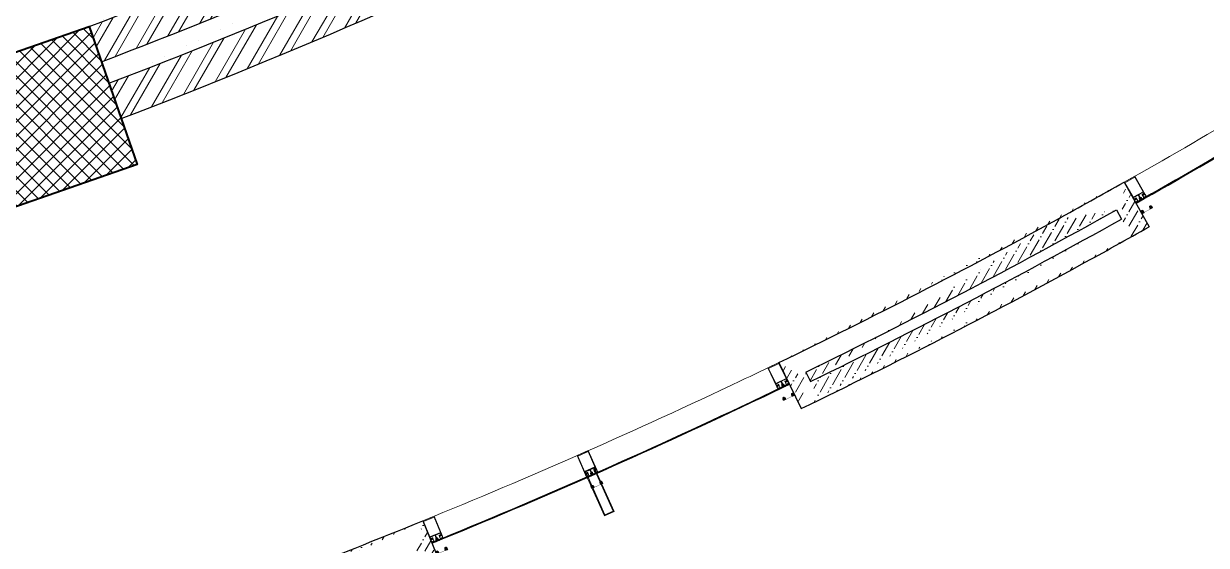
# Model space of a CAD drawing. Header units: millimetres. Extents: x 8275 to 147087, y -297470 to -191881.
# Drawn here: x 57137 to 64426, y -221556 to -218341 of the extents above; entities that cross this region are included whole.
import ezdxf

# ---------------------------------------------------------------- set-up
doc = ezdxf.new("R2010")
doc.units = ezdxf.units.MM
doc.header["$LTSCALE"] = 250
doc.header["$MEASUREMENT"] = 0
for name, color, linetype, lineweight in [('col', 6, 'Continuous', 40), ('hatch', 9, 'Continuous', 0), ('stairs', 2, 'Continuous', 5), ('text', 7, 'Continuous', 9), ('wall', 1, 'Continuous', 30), ('win', 4, 'Continuous', 20)]:
    doc.layers.add(name, color=color, linetype=linetype, lineweight=lineweight)
pattern_1 = [(60, (-2190690.936, -138326.664), (0.3926386, 88.18007), [109.375, -21.875, 0, -21.875])]

# ---------------------------------------------------------------- blocks, each defined once
blk = doc.blocks.new('A$C157F7572')
at = {"layer": 'hatch'}
h = blk.add_hatch(dxfattribs=at)
h.set_pattern_fill('ANSI37', color=256, scale=500)
h.paths.add_polyline_path([(-81006.3, 6781.5), (-82895.3, 6124.3), (-82599.5, 5274.3), (-80710.6, 5931.5)])
at = {"layer": 'col', "elevation": -4449.9}
blk.add_lwpolyline([(-82895.3, 6124.3), (-81006.3, 6781.5), (-80710.6, 5931.5), (-82599.5, 5274.3)], close=True, dxfattribs=at)

msp = doc.modelspace()

# ---------------------------------------------------------------- hatches: boundary and pattern name
at = {"layer": 'hatch'}
h = msp.add_hatch(dxfattribs=at)
h.set_pattern_fill('ANSI32', color=256, scale=350, angle=15, style=0)
h.set_pattern_definition([(60, (-2190690.94, -46921.14), (-113.665834, 65.625), []), (60, (-2190631.17, -46905.13), (-113.665834, 65.625), [])])
edge = h.paths.add_edge_path()
edge.add_line((55726.8, -219234.1), (55651.1, -219016.8))
edge.add_arc((45230.5, -186051.9), 34572.8, 278.49674, 287.54242, ccw=False)
edge.add_line((50338.7, -220245.2), (50366, -220473.5))
edge.add_arc((45236.9, -186075.5), 34778.3, 278.48095, 287.55504)
edge = h.paths.add_edge_path()
edge.add_line((55848.6, -219583.6), (55772.9, -219366.3))
edge.add_arc((45240.8, -186089.7), 34903.6, 278.47148, 287.56262, ccw=False)
edge.add_line((50382.7, -220612.4), (50410, -220840.8))
edge.add_arc((45247, -186112.5), 35109.9, 278.45613, 287.57494)
edge = h.paths.add_edge_path()
edge.add_arc((45240.8, -186089.7), 34903.6, 290.84616, 300.58468, ccw=False)
edge.add_line((57661.6, -218708.5), (57737.3, -218925.7))
edge.add_arc((45359, -186360), 34838.9, 290.8118, 302.69201)
edge.add_line((64176.3, -215679.9), (63125.6, -216319.2))
edge.add_line((63125.6, -216319.2), (63010.3, -216319.2))
edge.add_line((63010.3, -216319.2), (63000.1, -216137.4))
edge = h.paths.add_edge_path()
edge.add_line((62991.3, -215979.9), (62976.7, -215720.8))
edge.add_arc((45240.8, -186089.7), 34533.6, 290.86372, 300.90292, ccw=False)
edge.add_line((57539.8, -218358.9), (57615.5, -218576.2))
edge.add_arc((45240.8, -186089.7), 34763.6, 290.85276, 300.70419)
h.paths.add_polyline_path([(61900.4, -213176.9), (61791.7, -212974.3), (61791.6, -212974.3), (60714.2, -210965.2), (60511.5, -211073.9), (62973.6, -215664.8), (62960.1, -215424.9), (63070, -215358), (61900.3, -213177)])
h = msp.add_hatch(dxfattribs=at)
h.set_pattern_fill('ANSI36', color=256, scale=350, angle=15, style=0)
h.set_pattern_definition(pattern_1)
edge = h.paths.add_edge_path()
edge.add_line((63965.1, -219653.8), (63965.2, -219654))
edge.add_line((63871.9, -219488.2), (63903.8, -219544.9))
edge.add_line((63919.7, -219318.2), (64074.2, -219592.7))
edge.add_line((62040.6, -220658.7), (62040.7, -220658.9))
edge.add_line((61958, -220487.6), (61986.2, -220546.1))
edge.add_line((61791.2, -220429.5), (61928.1, -220713.2))
edge.add_arc((45195.8, -186051.6), 38298.9, 295.9552, 299.18577)
edge.add_arc((45195.6, -186051.3), 38174.3, 298.66339, 299.37275)
edge.add_arc((45195.8, -186051.6), 38173.9, 295.7682, 298.66341)
edge.add_arc((45195.8, -186051.6), 38363.9, 295.95489, 299.18609)
edge.add_arc((45195.8, -186051.6), 38488.9, 295.7682, 298.66341)
edge.add_arc((45195.6, -186051.3), 38489.3, 298.66339, 299.37275)
h = msp.add_hatch(dxfattribs=at)
h.set_pattern_fill('ANSI36', color=256, scale=350, angle=15, style=0)
h.set_pattern_definition(pattern_1)
edge = h.paths.add_edge_path()
edge.add_line((59599.8, -221743.4), (59599.9, -221743.6))
edge.add_line((59528.2, -221567.5), (59552.7, -221627.7))
edge.add_line((59596.9, -221404.8), (59715.7, -221696.5))
edge.add_line((58136.3, -222299.2), (58136.4, -222299.4))
edge.add_line((58073.1, -222120), (58094.7, -222181.3))
edge.add_line((57913.7, -222043.9), (58018.5, -222341))
edge.add_arc((45275.4, -186226), 37982.3, 289.43527, 292.15156)
edge.add_arc((45275.4, -186226), 38107.3, 289.62321, 291.96362)
edge.add_arc((45275.4, -186226.1), 38172.1, 289.62289, 291.96395)
edge.add_arc((45275.4, -186226.1), 38297.1, 289.43527, 292.15157)
at = {"layer": 'win', "extrusion": (0.001326, -0.002339, 0.999996)}
h = msp.add_hatch(dxfattribs=at)
h.set_pattern_fill('AR-HBONE', color=256, scale=0.411184, angle=209.54785, style=0)
h.set_pattern_definition([(254.5478511, (175283.4299, -95871.3815), (1.14707205, -2.023498029), [4.934210527, -1.64473684]), (344.5478511, (175282.9917, -95872.9668), (1.14707205, -2.023498029), [4.934210527, -1.64473684])])
h.paths.add_polyline_path([(64028.2, -219497.8), (64029.2, -219499.5), (64034, -219496.8), (64033, -219495.1)], flags=16)
h.paths.add_polyline_path([(64084.2, -219466), (64085.2, -219467.8), (64080.4, -219470.5), (64079.4, -219468.7)], flags=16)
edge = h.paths.add_edge_path()
edge.add_arc((64044.2, -219505.1), 0.685, -150.45215, 29.54785, ccw=False)
edge.add_arc((64043, -219505.8), 0.685, -150.45215, 29.54785, ccw=False)
edge.add_arc((64041.8, -219506.4), 0.685, -150.45215, 29.54785, ccw=False)
edge.add_arc((64040.6, -219507.1), 0.685, -150.45215, 29.54785, ccw=False)
edge.add_arc((64039.4, -219507.8), 0.685, -150.45215, 29.54785, ccw=False)
edge.add_arc((64038.2, -219508.5), 0.685, -150.45215, 29.54785, ccw=False)
edge.add_arc((64037.1, -219509.2), 0.685, -150.45215, 29.54785, ccw=False)
edge.add_arc((64035.9, -219509.8), 0.685, -150.45215, 29.54785, ccw=False)
edge.add_arc((64034.7, -219510.5), 0.685, -150.45215, 29.54785, ccw=False)
edge.add_arc((64033.5, -219511.2), 0.685, -150.45215, 29.54785, ccw=False)
edge.add_arc((64032.3, -219511.9), 0.685, -150.45215, 29.54785, ccw=False)
edge.add_arc((64031.1, -219512.5), 0.685, -150.45215, 29.54785, ccw=False)
edge.add_line((64030.5, -219512.9), (64024.5, -219502.2))
edge.add_line((64024.5, -219502.2), (64027.8, -219500.4))
edge.add_line((64027.8, -219500.4), (64026.8, -219498.6))
edge.add_line((64026.8, -219498.6), (64025.2, -219499.4))
edge.add_line((64025.2, -219499.4), (64025, -219495.7))
edge.add_line((64025, -219495.7), (64032.8, -219491.2))
edge.add_line((64032.8, -219491.2), (64036, -219493.4))
edge.add_line((64036, -219493.4), (64034.4, -219494.2))
edge.add_line((64034.4, -219494.2), (64035.4, -219496))
edge.add_line((64035.4, -219496), (64038.8, -219494.1))
edge.add_line((64038.8, -219494.1), (64044.8, -219504.8))
edge.add_arc((64082.2, -219483.4), 0.685, 209.54785, 389.54785)
edge.add_arc((64083.4, -219482.8), 0.685, 209.54785, 389.54785)
edge.add_arc((64084.6, -219482.1), 0.685, 209.54785, 389.54785)
edge.add_arc((64085.8, -219481.4), 0.685, 209.54785, 389.54785)
edge.add_arc((64087, -219480.7), 0.685, 209.54785, 389.54785)
edge.add_arc((64088.2, -219480.1), 0.685, 209.54785, 389.54785)
edge.add_arc((64089.4, -219479.4), 0.685, 209.54785, 389.54785)
edge.add_arc((64090.6, -219478.7), 0.685, 209.54785, 389.54785)
edge.add_arc((64091.8, -219478), 0.685, 209.54785, 389.54785)
edge.add_arc((64093, -219477.4), 0.685, 209.54785, 389.54785)
edge.add_arc((64094.1, -219476.7), 0.685, 209.54785, 389.54785)
edge.add_arc((64095.3, -219476), 0.685, 209.54785, 389.54785)
edge.add_line((64095.9, -219475.7), (64090, -219465.1))
edge.add_line((64090, -219465.1), (64086.6, -219467))
edge.add_line((64086.6, -219467), (64085.6, -219465.2))
edge.add_line((64085.6, -219465.2), (64087.2, -219464.4))
edge.add_line((64087.2, -219464.4), (64084, -219462.2))
edge.add_line((64084, -219462.2), (64076.3, -219466.6))
edge.add_line((64076.3, -219466.6), (64076.4, -219470.4))
edge.add_line((64076.4, -219470.4), (64078, -219469.6))
edge.add_line((64078, -219469.6), (64079, -219471.3))
edge.add_line((64079, -219471.3), (64075.7, -219473.2))
edge.add_line((64075.7, -219473.2), (64081.6, -219483.8))
at = {"layer": 'win', "extrusion": (0.001165, -0.002423, 0.999996)}
h = msp.add_hatch(dxfattribs=at)
h.set_pattern_fill('AR-HBONE', color=256, scale=0.411184, angle=205.6746, style=0)
h.set_pattern_definition([(250.6745963, (181171.2277, -104819.6696), (1.007765615, -2.096360424), [4.934210527, -1.64473684]), (340.6745962, (181170.6834, -104821.2217), (1.007765615, -2.096360424), [4.934210527, -1.64473684])])
h.paths.add_polyline_path([(61819.2, -220648.4), (61820.1, -220650.3), (61825.1, -220647.9), (61824.2, -220646.1)], flags=16)
h.paths.add_polyline_path([(61877.2, -220620.6), (61878.1, -220622.4), (61873.1, -220624.8), (61872.3, -220622.9)], flags=16)
edge = h.paths.add_edge_path()
edge.add_arc((61834.7, -220656.8), 0.685, -154.3254, 25.6746, ccw=False)
edge.add_arc((61833.4, -220657.4), 0.685, -154.3254, 25.6746, ccw=False)
edge.add_arc((61832.2, -220658), 0.685, -154.3254, 25.6746, ccw=False)
edge.add_arc((61831, -220658.6), 0.685, -154.3254, 25.6746, ccw=False)
edge.add_arc((61829.7, -220659.2), 0.685, -154.3254, 25.6746, ccw=False)
edge.add_arc((61828.5, -220659.8), 0.685, -154.3254, 25.6746, ccw=False)
edge.add_arc((61827.3, -220660.4), 0.685, -154.3254, 25.6746, ccw=False)
edge.add_arc((61826, -220661), 0.685, -154.3254, 25.6746, ccw=False)
edge.add_arc((61824.8, -220661.6), 0.685, -154.3254, 25.6746, ccw=False)
edge.add_arc((61823.6, -220662.2), 0.685, -154.3254, 25.6746, ccw=False)
edge.add_arc((61822.3, -220662.8), 0.685, -154.3254, 25.6746, ccw=False)
edge.add_arc((61821.1, -220663.4), 0.685, -154.3254, 25.6746, ccw=False)
edge.add_line((61820.5, -220663.7), (61815.2, -220652.7))
edge.add_line((61815.2, -220652.7), (61818.6, -220651))
edge.add_line((61818.6, -220651), (61817.8, -220649.1))
edge.add_line((61817.8, -220649.1), (61816.1, -220649.9))
edge.add_line((61816.1, -220649.9), (61816.1, -220646.1))
edge.add_line((61816.1, -220646.1), (61824.2, -220642.2))
edge.add_line((61824.2, -220642.2), (61827.3, -220644.6))
edge.add_line((61827.3, -220644.6), (61825.7, -220645.3))
edge.add_line((61825.7, -220645.3), (61826.5, -220647.2))
edge.add_line((61826.5, -220647.2), (61830, -220645.5))
edge.add_line((61830, -220645.5), (61835.3, -220656.5))
edge.add_arc((61874.1, -220637.8), 0.685, 205.6746, 385.6746)
edge.add_arc((61875.3, -220637.2), 0.685, 205.6746, 385.6746)
edge.add_arc((61876.5, -220636.6), 0.685, 205.6746, 385.6746)
edge.add_arc((61877.8, -220636), 0.685, 205.6746, 385.6746)
edge.add_arc((61879, -220635.4), 0.685, 205.6746, 385.6746)
edge.add_arc((61880.2, -220634.8), 0.685, 205.6746, 385.6746)
edge.add_arc((61881.5, -220634.2), 0.685, 205.6746, 385.6746)
edge.add_arc((61882.7, -220633.6), 0.685, 205.6746, 385.6746)
edge.add_arc((61884, -220633.1), 0.685, 205.6746, 385.6746)
edge.add_arc((61885.2, -220632.5), 0.685, 205.6746, 385.6746)
edge.add_arc((61886.4, -220631.9), 0.685, 205.6746, 385.6746)
edge.add_arc((61887.7, -220631.3), 0.685, 205.6746, 385.6746)
edge.add_line((61888.3, -220631), (61883, -220620))
edge.add_line((61883, -220620), (61879.6, -220621.7))
edge.add_line((61879.6, -220621.7), (61878.7, -220619.9))
edge.add_line((61878.7, -220619.9), (61880.3, -220619.1))
edge.add_line((61880.3, -220619.1), (61877.3, -220616.7))
edge.add_line((61877.3, -220616.7), (61869.3, -220620.6))
edge.add_line((61869.3, -220620.6), (61869.2, -220624.4))
edge.add_line((61869.2, -220624.4), (61870.8, -220623.7))
edge.add_line((61870.8, -220623.7), (61871.7, -220625.5))
edge.add_line((61871.7, -220625.5), (61868.2, -220627.2))
edge.add_line((61868.2, -220627.2), (61873.5, -220638.1))
at = {"layer": 'win', "extrusion": (0.001099, -0.002454, 0.999996)}
h = msp.add_hatch(dxfattribs=at)
h.set_pattern_fill('AR-HBONE', color=256, scale=0.411184, angle=204.11833, style=0)
h.set_pattern_definition([(249.1183283, (183091.7426, -108645.9574), (0.950459545, -2.122956715), [4.934210527, -1.64473684]), (339.1183283, (183091.1563, -108647.4941), (0.950459545, -2.122956715), [4.934210527, -1.64473684])])
h.paths.add_polyline_path([(60638, -221190.6), (60638.9, -221192.4), (60643.9, -221190.2), (60643, -221188.3)], flags=16)
h.paths.add_polyline_path([(60696.7, -221164.3), (60697.6, -221166.2), (60692.6, -221168.4), (60691.7, -221166.5)], flags=16)
edge = h.paths.add_edge_path()
edge.add_arc((60653.2, -221199.4), 0.685, -155.88167, 24.11833, ccw=False)
edge.add_arc((60652, -221199.9), 0.685, -155.88167, 24.11833, ccw=False)
edge.add_arc((60650.7, -221200.5), 0.685, -155.88167, 24.11833, ccw=False)
edge.add_arc((60649.5, -221201.1), 0.685, -155.88167, 24.11833, ccw=False)
edge.add_arc((60648.2, -221201.6), 0.685, -155.88167, 24.11833, ccw=False)
edge.add_arc((60647, -221202.2), 0.685, -155.88167, 24.11833, ccw=False)
edge.add_arc((60645.7, -221202.7), 0.685, -155.88167, 24.11833, ccw=False)
edge.add_arc((60644.5, -221203.3), 0.685, -155.88167, 24.11833, ccw=False)
edge.add_arc((60643.2, -221203.9), 0.685, -155.88167, 24.11833, ccw=False)
edge.add_arc((60642, -221204.4), 0.685, -155.88167, 24.11833, ccw=False)
edge.add_arc((60640.7, -221205), 0.685, -155.88167, 24.11833, ccw=False)
edge.add_arc((60639.5, -221205.5), 0.685, -155.88167, 24.11833, ccw=False)
edge.add_line((60638.8, -221205.8), (60633.9, -221194.7))
edge.add_line((60633.9, -221194.7), (60637.4, -221193.1))
edge.add_line((60637.4, -221193.1), (60636.5, -221191.2))
edge.add_line((60636.5, -221191.2), (60634.9, -221192))
edge.add_line((60634.9, -221192), (60635, -221188.2))
edge.add_line((60635, -221188.2), (60643.1, -221184.5))
edge.add_line((60643.1, -221184.5), (60646.2, -221186.9))
edge.add_line((60646.2, -221186.9), (60644.5, -221187.6))
edge.add_line((60644.5, -221187.6), (60645.4, -221189.5))
edge.add_line((60645.4, -221189.5), (60648.9, -221187.9))
edge.add_line((60648.9, -221187.9), (60653.9, -221199.1))
edge.add_arc((60693.1, -221181.4), 0.685, 204.11833, 384.11833)
edge.add_arc((60694.4, -221180.9), 0.685, 204.11833, 384.11833)
edge.add_arc((60695.6, -221180.3), 0.685, 204.11833, 384.11833)
edge.add_arc((60696.9, -221179.7), 0.685, 204.11833, 384.11833)
edge.add_arc((60698.1, -221179.2), 0.685, 204.11833, 384.11833)
edge.add_arc((60699.4, -221178.6), 0.685, 204.11833, 384.11833)
edge.add_arc((60700.6, -221178.1), 0.685, 204.11833, 384.11833)
edge.add_arc((60701.9, -221177.5), 0.685, 204.11833, 384.11833)
edge.add_arc((60703.1, -221176.9), 0.685, 204.11833, 384.11833)
edge.add_arc((60704.4, -221176.4), 0.685, 204.11833, 384.11833)
edge.add_arc((60705.6, -221175.8), 0.685, 204.11833, 384.11833)
edge.add_arc((60706.9, -221175.3), 0.685, 204.11833, 384.11833)
edge.add_line((60707.5, -221175), (60702.6, -221163.9))
edge.add_line((60702.6, -221163.9), (60699.1, -221165.5))
edge.add_line((60699.1, -221165.5), (60698.2, -221163.6))
edge.add_line((60698.2, -221163.6), (60699.8, -221162.9))
edge.add_line((60699.8, -221162.9), (60696.9, -221160.4))
edge.add_line((60696.9, -221160.4), (60688.8, -221164.1))
edge.add_line((60688.8, -221164.1), (60688.6, -221167.9))
edge.add_line((60688.6, -221167.9), (60690.2, -221167.2))
edge.add_line((60690.2, -221167.2), (60691.1, -221169.1))
edge.add_line((60691.1, -221169.1), (60687.5, -221170.6))
edge.add_line((60687.5, -221170.6), (60692.5, -221181.7))
at = {"layer": 'win', "extrusion": (0.001023, -0.002487, 0.999996)}
h = msp.add_hatch(dxfattribs=at)
h.set_pattern_fill('AR-HBONE', color=256, scale=0.411184, angle=202.35818, style=0)
h.set_pattern_definition([(247.3581806, (185534.3271, -112864.8725), (0.884803322, -2.151148912), [4.934210527, -1.64473684]), (337.3581805, (185533.694, -112866.3904), (0.884803322, -2.151148912), [4.934210527, -1.64473684])])
h.paths.add_polyline_path([(59681.5, -221595.1), (59682.3, -221597), (59687.4, -221594.9), (59686.6, -221593)], flags=16)
h.paths.add_polyline_path([(59741, -221570.7), (59741.8, -221572.6), (59736.7, -221574.7), (59735.9, -221572.8)], flags=16)
edge = h.paths.add_edge_path()
edge.add_arc((59696.4, -221604.4), 0.685, -157.64182, 22.35818, ccw=False)
edge.add_arc((59695.2, -221604.9), 0.685, -157.64182, 22.35818, ccw=False)
edge.add_arc((59693.9, -221605.5), 0.685, -157.64182, 22.35818, ccw=False)
edge.add_arc((59692.6, -221606), 0.685, -157.64182, 22.35818, ccw=False)
edge.add_arc((59691.4, -221606.5), 0.685, -157.64182, 22.35818, ccw=False)
edge.add_arc((59690.1, -221607), 0.685, -157.64182, 22.35818, ccw=False)
edge.add_arc((59688.8, -221607.5), 0.685, -157.64182, 22.35818, ccw=False)
edge.add_arc((59687.6, -221608.1), 0.685, -157.64182, 22.35818, ccw=False)
edge.add_arc((59686.3, -221608.6), 0.685, -157.64182, 22.35818, ccw=False)
edge.add_arc((59685, -221609.1), 0.685, -157.64182, 22.35818, ccw=False)
edge.add_arc((59683.8, -221609.6), 0.685, -157.64182, 22.35818, ccw=False)
edge.add_arc((59682.5, -221610.2), 0.685, -157.64182, 22.35818, ccw=False)
edge.add_line((59681.9, -221610.4), (59677.2, -221599.1))
edge.add_line((59677.2, -221599.1), (59680.8, -221597.7))
edge.add_line((59680.8, -221597.7), (59680, -221595.8))
edge.add_line((59680, -221595.8), (59678.3, -221596.4))
edge.add_line((59678.3, -221596.4), (59678.6, -221592.6))
edge.add_line((59678.6, -221592.6), (59686.8, -221589.2))
edge.add_line((59686.8, -221589.2), (59689.8, -221591.7))
edge.add_line((59689.8, -221591.7), (59688.1, -221592.4))
edge.add_line((59688.1, -221592.4), (59688.9, -221594.3))
edge.add_line((59688.9, -221594.3), (59692.4, -221592.9))
edge.add_line((59692.4, -221592.9), (59697.1, -221604.2))
edge.add_arc((59736.9, -221587.7), 0.685, 202.35818, 382.35818)
edge.add_arc((59738.1, -221587.2), 0.685, 202.35818, 382.35818)
edge.add_arc((59739.4, -221586.7), 0.685, 202.35818, 382.35818)
edge.add_arc((59740.7, -221586.1), 0.685, 202.35818, 382.35818)
edge.add_arc((59741.9, -221585.6), 0.685, 202.35818, 382.35818)
edge.add_arc((59743.2, -221585.1), 0.685, 202.35818, 382.35818)
edge.add_arc((59744.5, -221584.6), 0.685, 202.35818, 382.35818)
edge.add_arc((59745.7, -221584), 0.685, 202.35818, 382.35818)
edge.add_arc((59747, -221583.5), 0.685, 202.35818, 382.35818)
edge.add_arc((59748.3, -221583), 0.685, 202.35818, 382.35818)
edge.add_arc((59749.6, -221582.5), 0.685, 202.35818, 382.35818)
edge.add_arc((59750.8, -221582), 0.685, 202.35818, 382.35818)
edge.add_line((59751.5, -221581.7), (59746.8, -221570.5))
edge.add_line((59746.8, -221570.5), (59743.3, -221571.9))
edge.add_line((59743.3, -221571.9), (59742.5, -221570))
edge.add_line((59742.5, -221570), (59744.2, -221569.4))
edge.add_line((59744.2, -221569.4), (59741.3, -221566.8))
edge.add_line((59741.3, -221566.8), (59733.1, -221570.2))
edge.add_line((59733.1, -221570.2), (59732.8, -221574.1))
edge.add_line((59732.8, -221574.1), (59734.4, -221573.4))
edge.add_line((59734.4, -221573.4), (59735.2, -221575.3))
edge.add_line((59735.2, -221575.3), (59731.6, -221576.7))
edge.add_line((59731.6, -221576.7), (59736.2, -221588))

# ---------------------------------------------------------------- linework, layer by layer
at = {"layer": 'stairs', "ltscale": 0.01}
msp.add_arc((45240.8, -186089.6, -29609.4), 33333.6, 238.97585, 301.04095, dxfattribs=at)
at = {"layer": 'wall'}
for p, q in [((63919.7, -219318.2, -27227.9), (64074.2, -219592.7, -27227.9)), ((63871.9, -219488.2, -27227.9), (63903.8, -219544.9, -27227.9)), ((63965.1, -219653.8, -27227.9), (63965.2, -219654, -27227.9)), ((61791.2, -220429.5, -27227.9), (61928.1, -220713.2, -27227.9)), ((61958, -220487.6, -27227.9), (61986.2, -220546.1, -27227.9)), ((62040.6, -220658.7, -27227.9), (62040.7, -220658.9, -27227.9)), ((59596.9, -221404.8, -27227.9), (59715.7, -221696.5, -27227.9))]:
    msp.add_line(p, q, dxfattribs=at)
for centre, radius, start, end in [((45240.8, -186089.6, -55690.7), 34533.6, 290.86372, 300.94231), ((45240.8, -186089.6, -55690.7), 35133.6, 290.83505, 301.99881), ((45240.8, -186089.6, -55690.7), 34763.6, 290.85276, 300.70417), ((45240.8, -186089.6, -55690.7), 34903.6, 290.84616, 300.58466), ((45195.6, -186051.3, -30639.5), 38174.3, 298.66339, 299.37275), ((45195.8, -186051.6, -30639.5), 38298.9, 295.9552, 299.18577), ((45195.8, -186051.6, -30639.5), 38173.9, 295.7682, 298.66341), ((45195.8, -186051.6, -30639.5), 38363.9, 295.95489, 299.18609), ((45195.6, -186051.3, -30639.5), 38489.3, 298.66339, 299.37275), ((45195.8, -186051.6, -30639.5), 38488.9, 295.7682, 298.66341), ((45275.4, -186226, -30639.5), 37982.3, 289.43527, 292.15156)]:
    msp.add_arc(centre, radius, start, end, dxfattribs=at)
at = {"layer": 'win', "extrusion": (0.001326, -0.002339, 0.999996)}
for p, q in [((64031.9, -219417.5, -27227.9), (64031.4, -219419.4, -27227.9)), ((64031.4, -219419.4, -27227.9), (64034.1, -219424.1, -27227.9)), ((64012.8, -219428.3, -27227.9), (64014.7, -219428.8, -27227.9)), ((64014.7, -219428.8, -27227.9), (64017.4, -219433.6, -27227.9)), ((64017.4, -219433.6, -27227.9), (64016.9, -219435.5, -27227.9)), ((64034.1, -219424.1, -27227.9), (64036, -219424.7, -27227.9))]:
    msp.add_line(p, q, dxfattribs=at)
at = {"layer": 'win', "extrusion": (0.001165, -0.002423, 0.999996)}
for p, q in [((61808.7, -220578.4, -27227.9), (61810.6, -220579, -27227.9)), ((61810.6, -220579, -27227.9), (61812.9, -220584, -27227.9)), ((61812.9, -220584, -27227.9), (61812.3, -220585.8, -27227.9)), ((61828.5, -220568.9, -27227.9), (61827.8, -220570.7, -27227.9)), ((61827.8, -220570.7, -27227.9), (61830.2, -220575.7, -27227.9)), ((61830.2, -220575.7, -27227.9), (61832.1, -220576.3, -27227.9))]:
    msp.add_line(p, q, dxfattribs=at)
at = {"layer": 'win', "extrusion": (0.001099, -0.002454, 0.999996)}
for p, q in [((60629.9, -221121.3, -27227.9), (60631.7, -221122, -27227.9)), ((60631.7, -221122, -27227.9), (60634, -221127, -27227.9)), ((60634, -221127, -27227.9), (60633.3, -221128.8, -27227.9)), ((60649.9, -221112.4, -27227.9), (60649.2, -221114.2, -27227.9)), ((60649.2, -221114.2, -27227.9), (60651.5, -221119.2, -27227.9)), ((60651.5, -221119.2, -27227.9), (60653.3, -221119.9, -27227.9))]:
    msp.add_line(p, q, dxfattribs=at)
at = {"layer": 'win', "extrusion": (0.001023, -0.002487, 0.999996)}
for p, q in [((59675.6, -221525.7, -27227.9), (59677.3, -221526.4, -27227.9)), ((59677.3, -221526.4, -27227.9), (59679.4, -221531.5, -27227.9)), ((59679.4, -221531.5, -27227.9), (59678.7, -221533.3, -27227.9)), ((59695.8, -221517.4, -27227.9), (59695.1, -221519.1, -27227.9)), ((59695.1, -221519.1, -27227.9), (59697.2, -221524.2, -27227.9)), ((59697.2, -221524.2, -27227.9), (59699, -221525, -27227.9))]:
    msp.add_line(p, q, dxfattribs=at)
at = {"layer": 'win', "extrusion": (0.001326, -0.002339, 0.999996), "elevation": -30580.9}
msp.add_lwpolyline([(64064.2, -219490.4), (64064.9, -219490.7), (64064.7, -219491.4), (64066.1, -219493.8), (64066.8, -219494), (64066.6, -219494.7), (64068, -219497.1), (64068.7, -219497.3, 0.960671), (64071.8, -219495.5), (64065.5, -219484.5, 0.198912), (64064.1, -219483.3), (64059.5, -219482.1, -0.198912), (64058, -219480.9), (64050.2, -219467.2), (64076.7, -219452.2, -0.414214), (64080.1, -219453.1), (64082, -219456.6, -0.414214), (64081.1, -219459.9), (64073.5, -219464.2, 0.414214), (64072.5, -219467.6), (64075.7, -219473.2), (64079, -219471.3), (64078, -219469.5), (64076.5, -219470.4), (64074.8, -219467.4), (64085.5, -219461.3), (64087.2, -219464.3), (64085.7, -219465.2), (64086.7, -219467), (64090, -219465.1), (64026.5, -219353.1), (63961, -219390.3), (64024.4, -219502.3), (64027.8, -219500.4), (64026.8, -219498.6), (64025.2, -219499.5), (64023.5, -219496.5), (64034.2, -219490.4), (64035.9, -219493.4), (64034.4, -219494.3), (64035.4, -219496.1), (64038.7, -219494.2), (64035.6, -219488.6, 0.414214), (64032.2, -219487.6), (64024.6, -219492, -0.414214), (64021.2, -219491), (64019.2, -219487.6, -0.414214), (64020.2, -219484.2), (64046.6, -219469.2), (64054.4, -219482.9, -0.198912), (64054.7, -219484.8), (64053.4, -219489.4, 0.198912), (64053.6, -219491.2), (64059.8, -219502.2, 0.960671), (64063, -219500.6), (64063.2, -219499.8), (64061.9, -219497.4), (64061.1, -219497.2), (64061.3, -219496.5), (64060, -219494.1), (64059.2, -219493.9), (64059.4, -219493.1), (64058.1, -219490.8), (64057.3, -219490.6), (64058.6, -219486.1), (64063.1, -219487.3), (64062.8, -219488.1)], format="xyb", close=True, dxfattribs=at)
for points in [[(63966, -219393.7), (64016.7, -219483), (64077.5, -219448.6), (64026.9, -219359.3)], [(64084.2, -219466), (64085.2, -219467.8), (64080.4, -219470.5), (64079.4, -219468.7)], [(64028.2, -219497.8), (64029.2, -219499.5), (64034, -219496.8), (64033, -219495.1)]]:
    msp.add_lwpolyline(points, close=True, dxfattribs=at)
at = {"layer": 'win', "extrusion": (0.001326, -0.002339, 0.999996), "elevation": -30582.3}
for points in [[(64044.8, -219504.8, -1), (64043.6, -219505.4, -1), (64042.4, -219506.1, -1), (64041.2, -219506.8, -1), (64040, -219507.5, -1), (64038.8, -219508.1, -1), (64037.6, -219508.8, -1), (64036.5, -219509.5, -1), (64035.3, -219510.2, -1), (64034.1, -219510.8, -1), (64032.9, -219511.5, -1), (64031.7, -219512.2, -1), (64030.5, -219512.9), (64024.5, -219502.2), (64027.8, -219500.4), (64026.8, -219498.6), (64025.2, -219499.4), (64025, -219495.7), (64032.8, -219491.2), (64036, -219493.4), (64034.4, -219494.3), (64035.4, -219496.1), (64038.8, -219494.1), (64044.8, -219504.8)], [(64081.6, -219483.8, 1), (64082.8, -219483.1, 1), (64084, -219482.4, 1), (64085.2, -219481.8, 1), (64086.4, -219481.1, 1), (64087.6, -219480.4, 1), (64088.8, -219479.7, 1), (64090, -219479.1, 1), (64091.2, -219478.4, 1), (64092.4, -219477.7, 1), (64093.6, -219477, 1), (64094.7, -219476.3, 1), (64095.9, -219475.7), (64090, -219465.1), (64086.6, -219467), (64085.6, -219465.2), (64087.2, -219464.4), (64084, -219462.2), (64076.3, -219466.6), (64076.4, -219470.4), (64078, -219469.6), (64079, -219471.3), (64075.7, -219473.2), (64081.6, -219483.8)]]:
    msp.add_lwpolyline(points, format="xyb", dxfattribs=at)
at = {"layer": 'win', "extrusion": (0.001165, -0.002423, 0.999996), "elevation": -30468.2}
msp.add_lwpolyline([(61855.6, -220643.6), (61856.3, -220643.8), (61856.1, -220644.6), (61857.3, -220647), (61858, -220647.3), (61857.8, -220648), (61858.9, -220650.5), (61859.7, -220650.7, 0.960671), (61862.8, -220649.1), (61857.4, -220637.7, 0.198912), (61856, -220636.5), (61851.5, -220634.9, -0.198912), (61850.1, -220633.6), (61843.2, -220619.4), (61870.7, -220606.2, -0.414214), (61874, -220607.4), (61875.7, -220611, -0.414214), (61874.5, -220614.2), (61866.6, -220618, 0.414214), (61865.5, -220621.3), (61868.3, -220627.1), (61871.7, -220625.5), (61870.8, -220623.6), (61869.2, -220624.4), (61867.7, -220621.3), (61878.8, -220616), (61880.3, -220619.1), (61878.7, -220619.8), (61879.6, -220621.7), (61883.1, -220620), (61827.3, -220504), (61759.4, -220536.7), (61815.1, -220652.7), (61818.6, -220651), (61817.7, -220649.2), (61816.1, -220649.9), (61814.6, -220646.9), (61825.7, -220641.5), (61827.2, -220644.6), (61825.6, -220645.4), (61826.5, -220647.2), (61830, -220645.6), (61827.2, -220639.8, 0.414214), (61823.9, -220638.6), (61816, -220642.4, -0.414214), (61812.7, -220641.2), (61811, -220637.7, -0.414214), (61812.1, -220634.4), (61839.5, -220621.2), (61846.4, -220635.4, -0.198912), (61846.5, -220637.3), (61844.9, -220641.8, 0.198912), (61845, -220643.6), (61850.5, -220655, 0.960671), (61853.7, -220653.6), (61854, -220652.9), (61852.8, -220650.4), (61852.1, -220650.1), (61852.3, -220649.4), (61851.1, -220646.9), (61850.4, -220646.7), (61850.7, -220645.9), (61849.5, -220643.5), (61848.8, -220643.2), (61850.3, -220638.8), (61854.7, -220640.4), (61854.4, -220641.1)], format="xyb", close=True, dxfattribs=at)
for points in [[(61764.2, -220540.4), (61808.7, -220633), (61871.7, -220602.7), (61827.2, -220510.1)], [(61819.2, -220648.4), (61820.1, -220650.3), (61825.1, -220647.9), (61824.2, -220646.1)], [(61877.2, -220620.6), (61878.1, -220622.4), (61873.1, -220624.8), (61872.3, -220622.9)]]:
    msp.add_lwpolyline(points, close=True, dxfattribs=at)
at = {"layer": 'win', "extrusion": (0.001165, -0.002423, 0.999996), "elevation": -30469.6}
for points in [[(61835.3, -220656.5, -1), (61834.1, -220657.1, -1), (61832.8, -220657.7, -1), (61831.6, -220658.3, -1), (61830.4, -220658.9, -1), (61829.1, -220659.5, -1), (61827.9, -220660.1, -1), (61826.6, -220660.7, -1), (61825.4, -220661.3, -1), (61824.2, -220661.9, -1), (61822.9, -220662.5, -1), (61821.7, -220663.1, -1), (61820.5, -220663.7), (61815.2, -220652.7), (61818.6, -220651), (61817.7, -220649.2), (61816.1, -220649.9), (61816.1, -220646.1), (61824.2, -220642.2), (61827.3, -220644.6), (61825.6, -220645.4), (61826.5, -220647.2), (61830, -220645.5), (61835.3, -220656.5)], [(61873.5, -220638.1, 1), (61874.7, -220637.5, 1), (61875.9, -220636.9, 1), (61877.2, -220636.3, 1), (61878.4, -220635.7, 1), (61879.6, -220635.1, 1), (61880.9, -220634.5, 1), (61882.1, -220633.9, 1), (61883.3, -220633.3, 1), (61884.6, -220632.8, 1), (61885.8, -220632.2, 1), (61887, -220631.6, 1), (61888.3, -220631), (61883, -220620), (61879.6, -220621.7), (61878.7, -220619.9), (61880.3, -220619.1), (61877.3, -220616.7), (61869.3, -220620.6), (61869.2, -220624.4), (61870.8, -220623.7), (61871.7, -220625.5), (61868.2, -220627.2), (61873.5, -220638.1)]]:
    msp.add_lwpolyline(points, format="xyb", dxfattribs=at)
at = {"layer": 'win', "extrusion": (0.001099, -0.002454, 0.999996), "elevation": -30030.5}
msp.add_lwpolyline([(60674.5, -221186.7), (60675.2, -221187), (60675, -221187.7), (60676.1, -221190.2), (60676.8, -221190.5), (60676.5, -221191.2), (60677.7, -221193.7), (60678.4, -221194, 0.960671), (60681.6, -221192.4), (60676.4, -221180.9, 0.198912), (60675.1, -221179.6), (60670.6, -221177.9, -0.198912), (60669.3, -221176.6), (60662.8, -221162.2), (60690.6, -221149.8, -0.414214), (60693.8, -221151), (60695.5, -221154.6, -0.414214), (60694.2, -221157.9), (60686.2, -221161.5, 0.414214), (60685, -221164.7), (60687.6, -221170.6), (60691.1, -221169), (60690.3, -221167.2), (60688.6, -221167.9), (60687.2, -221164.8), (60698.5, -221159.7), (60699.9, -221162.9), (60698.3, -221163.6), (60699.1, -221165.5), (60702.6, -221163.9), (60650, -221046.4), (60581.2, -221077.2), (60633.8, -221194.7), (60637.3, -221193.1), (60636.5, -221191.2), (60634.8, -221192), (60633.4, -221188.8), (60644.7, -221183.8), (60646.1, -221186.9), (60644.5, -221187.7), (60645.3, -221189.5), (60648.8, -221188), (60646.2, -221182.1, 0.414214), (60642.9, -221180.8), (60634.9, -221184.4, -0.414214), (60631.7, -221183.2), (60630, -221179.6, -0.414214), (60631.3, -221176.3), (60659.1, -221163.9), (60665.5, -221178.3, -0.198912), (60665.6, -221180.2), (60663.9, -221184.6, 0.198912), (60663.9, -221186.5), (60669.1, -221198, 0.960671), (60672.4, -221196.7), (60672.7, -221195.9), (60671.5, -221193.4), (60670.8, -221193.1), (60671.1, -221192.4), (60670, -221189.9), (60669.2, -221189.6), (60669.5, -221188.9), (60668.4, -221186.4), (60667.7, -221186.1), (60669.3, -221181.8), (60673.7, -221183.5), (60673.4, -221184.2)], format="xyb", close=True, dxfattribs=at)
for points in [[(60586, -221081.1), (60627.9, -221174.8), (60691.7, -221146.2), (60649.8, -221052.5)], [(60696.7, -221164.3), (60697.6, -221166.2), (60692.6, -221168.4), (60691.7, -221166.5)], [(60638, -221190.6), (60638.9, -221192.4), (60643.9, -221190.2), (60643, -221188.3)]]:
    msp.add_lwpolyline(points, close=True, dxfattribs=at)
at = {"layer": 'win', "elevation": -30639.8}
for points in [[(60776.2, -221347.7), (60653.6, -221073.9), (60594.3, -221100.4), (60716.9, -221374.3)], [(60769.6, -221345.2), (60651.1, -221080.5), (60600.9, -221103), (60719.4, -221367.6)]]:
    msp.add_lwpolyline(points, close=True, dxfattribs=at)
at = {"layer": 'win', "extrusion": (0.001099, -0.002454, 0.999996), "elevation": -30031.8}
for points in [[(60692.5, -221181.7, 1), (60693.8, -221181.1, 1), (60695, -221180.6, 1), (60696.3, -221180, 1), (60697.5, -221179.5, 1), (60698.8, -221178.9, 1), (60700, -221178.3, 1), (60701.3, -221177.8, 1), (60702.5, -221177.2, 1), (60703.8, -221176.7, 1), (60705, -221176.1, 1), (60706.3, -221175.5, 1), (60707.5, -221175), (60702.6, -221163.9), (60699.1, -221165.5), (60698.2, -221163.6), (60699.8, -221162.9), (60696.9, -221160.4), (60688.8, -221164.1), (60688.6, -221167.9), (60690.2, -221167.2), (60691.1, -221169.1), (60687.5, -221170.6), (60692.5, -221181.7)], [(60653.9, -221199.1, -1), (60652.6, -221199.7, -1), (60651.4, -221200.2, -1), (60650.1, -221200.8, -1), (60648.9, -221201.3, -1), (60647.6, -221201.9, -1), (60646.4, -221202.5, -1), (60645.1, -221203, -1), (60643.8, -221203.6, -1), (60642.6, -221204.1, -1), (60641.3, -221204.7, -1), (60640.1, -221205.3, -1), (60638.8, -221205.8), (60633.9, -221194.7), (60637.3, -221193.1), (60636.5, -221191.2), (60634.9, -221192), (60635, -221188.2), (60643.1, -221184.5), (60646.2, -221186.9), (60644.5, -221187.7), (60645.3, -221189.5), (60648.9, -221187.9), (60653.9, -221199.1)]]:
    msp.add_lwpolyline(points, format="xyb", dxfattribs=at)
at = {"layer": 'win', "extrusion": (0.001023, -0.002487, 0.999996), "elevation": -30027.8}
msp.add_lwpolyline([(59718.1, -221592.4), (59718.8, -221592.7), (59718.5, -221593.4), (59719.6, -221595.9), (59720.3, -221596.2), (59720, -221596.9), (59721, -221599.5), (59721.8, -221599.8, 0.960671), (59725, -221598.3), (59720.2, -221586.6, 0.198912), (59718.9, -221585.3), (59714.5, -221583.5, -0.198912), (59713.2, -221582.1), (59707.2, -221567.5), (59735.3, -221556, -0.414214), (59738.5, -221557.3), (59740, -221561, -0.414214), (59738.7, -221564.2), (59730.6, -221567.5, 0.414214), (59729.2, -221570.8), (59731.7, -221576.7), (59735.2, -221575.3), (59734.4, -221573.4), (59732.8, -221574), (59731.5, -221570.9), (59742.9, -221566.2), (59744.2, -221569.3), (59742.6, -221570), (59743.3, -221571.9), (59746.9, -221570.5), (59697.9, -221451.4), (59628.2, -221480.1), (59677.2, -221599.1), (59680.7, -221597.7), (59679.9, -221595.8), (59678.3, -221596.5), (59677, -221593.3), (59688.4, -221588.6), (59689.7, -221591.8), (59688.1, -221592.4), (59688.8, -221594.3), (59692.4, -221592.9), (59689.9, -221586.9, 0.414214), (59686.7, -221585.6), (59678.6, -221588.9, -0.414214), (59675.4, -221587.6), (59673.9, -221583.9, -0.414214), (59675.2, -221580.7), (59703.4, -221569.1), (59709.4, -221583.7, -0.198912), (59709.4, -221585.6), (59707.5, -221590, 0.198912), (59707.5, -221591.9), (59712.3, -221603.5, 0.960671), (59715.7, -221602.3), (59716, -221601.6), (59714.9, -221599), (59714.2, -221598.7), (59714.5, -221598), (59713.5, -221595.5), (59712.7, -221595.2), (59713, -221594.5), (59712, -221591.9), (59711.3, -221591.6), (59713.1, -221587.3), (59717.4, -221589.1), (59717.1, -221589.8)], format="xyb", close=True, dxfattribs=at)
for points in [[(59632.8, -221484.1), (59671.9, -221579.1), (59736.5, -221552.5), (59697.5, -221457.5)], [(59681.5, -221595.1), (59682.3, -221597), (59687.4, -221594.9), (59686.6, -221593)], [(59741, -221570.7), (59741.8, -221572.6), (59736.7, -221574.7), (59735.9, -221572.8)]]:
    msp.add_lwpolyline(points, close=True, dxfattribs=at)
at = {"layer": 'win', "extrusion": (0.001023, -0.002487, 0.999996), "elevation": -30029.2}
for points in [[(59697.1, -221604.2, -1), (59695.8, -221604.7, -1), (59694.5, -221605.2, -1), (59693.3, -221605.7, -1), (59692, -221606.2, -1), (59690.7, -221606.8, -1), (59689.5, -221607.3, -1), (59688.2, -221607.8, -1), (59686.9, -221608.3, -1), (59685.7, -221608.8, -1), (59684.4, -221609.4, -1), (59683.1, -221609.9, -1), (59681.9, -221610.4), (59677.2, -221599.1), (59680.7, -221597.7), (59679.9, -221595.8), (59678.3, -221596.4), (59678.6, -221592.6), (59686.8, -221589.2), (59689.8, -221591.7), (59688.1, -221592.4), (59688.8, -221594.3), (59692.4, -221592.9), (59697.1, -221604.2)], [(59736.2, -221588, 1), (59737.5, -221587.4, 1), (59738.8, -221586.9, 1), (59740, -221586.4, 1), (59741.3, -221585.9, 1), (59742.6, -221585.3, 1), (59743.8, -221584.8, 1), (59745.1, -221584.3, 1), (59746.4, -221583.8, 1), (59747.7, -221583.3, 1), (59748.9, -221582.7, 1), (59750.2, -221582.2, 1), (59751.5, -221581.7), (59746.8, -221570.5), (59743.3, -221571.9), (59742.5, -221570), (59744.2, -221569.4), (59741.3, -221566.8), (59733.1, -221570.2), (59732.8, -221574.1), (59734.4, -221573.4), (59735.2, -221575.3), (59731.6, -221576.7), (59736.2, -221588)]]:
    msp.add_lwpolyline(points, format="xyb", dxfattribs=at)
at = {"layer": 'win'}
for centre, radius, start, end in [((45195.6, -186051.3, -30639.5), 38174.3, 299.37275, 301.95166), ((45195.6, -186051.3, -30639.5), 38174.3, 299.37275, 301.95166), ((46214.7, -187806.6, -30641.2), 36288.7, 299.32995, 302.18894), ((46214.7, -187806.6, -30641.2), 36289.8, 299.32995, 302.18897), ((46214.7, -187806.6, -30641.2), 36290.8, 299.32995, 302.189), ((46214.6, -187806.6, -30641.2), 36291.8, 299.32995, 302.18904), ((46214.6, -187806.6, -30641.2), 36292.8, 299.32996, 302.18907), ((46214.6, -187806.5, -30641.2), 36293.9, 299.32996, 302.1891), ((46214.6, -187806.5, -30641.2), 36294.9, 299.32996, 302.18913), ((45195.8, -186051.6, -30639.5), 38173.9, 295.37514, 295.7682), ((45275.4, -186226, -30639.5), 37982.3, 292.15156, 295.3793), ((45195.8, -186051.6, -30639.5), 38317.9, 295.37514, 295.7682), ((45195.8, -186051.6, -30639.5), 38318.9, 295.37514, 295.7682), ((45195.8, -186051.6, -30639.5), 38319.9, 295.37514, 295.7682), ((45195.8, -186051.6, -30639.5), 38320.9, 295.37514, 295.7682), ((45195.8, -186051.6, -30639.5), 38321.9, 295.37514, 295.7682), ((45195.8, -186051.6, -30639.5), 38322.9, 295.37514, 295.7682), ((45195.8, -186051.6, -30639.5), 38323.9, 295.37514, 295.7682), ((45275.4, -186226, -30639.5), 38126.3, 292.15156, 295.3793), ((45275.4, -186226, -30639.5), 38127.3, 292.15156, 295.3793), ((45275.4, -186226, -30639.5), 38128.3, 292.15156, 295.3793), ((45275.4, -186226, -30639.5), 38129.3, 292.15156, 295.3793), ((45275.4, -186226, -30639.5), 38130.3, 292.15156, 295.3793), ((45275.4, -186226, -30639.5), 38131.3, 292.15156, 295.3793), ((45275.4, -186226, -30639.5), 38132.3, 292.15156, 295.3793)]:
    msp.add_arc(centre, radius, start, end, dxfattribs=at)
at = {"layer": 'win', "extrusion": (0.001326, -0.002339, 0.999996)}
for centre, radius, start, end in [((64071.7, -219522.7, -30582.3), 23.7, 120.13052, 126.77971), ((64065.8, -219513, -30582.3), 11.8, 118.81747, 132.46919), ((64070.1, -219518.9, -30582.3), 18.7, 121.00983, 130.3092), ((64094.8, -219550, -30582.3), 56, 108.26205, 130.83365), ((64082.5, -219534.6, -30582.3), 38.2, 124.35403, 129.37977), ((64096.6, -219553.1, -30582.3), 61, 110.4968, 128.59891), ((64096.1, -219552.4, -30582.3), 59.5, 109.92029, 129.17541), ((64096.4, -219552.7, -30582.3), 62, 116.55961, 122.53609), ((64105.2, -219568.3, -30582.3), 79.4, 117.11366, 121.98204), ((64082.3, -219528, -30582.3), 34.1, 114.93502, 124.16069), ((64191.9, -219721.2, -30582.3), 254.6, 118.73739, 120.35832), ((64079, -219509.3, -30582.3), 15.6, 107.41066, 117.54424), ((64076.8, -219504, -30582.3), 9.46, 103.67272, 120.82666), ((64083.7, -219521.5, -30582.3), 27.3, 108.57702, 115.57762), ((64081.9, -219515.7, -30582.3), 21.7, 109.17457, 117.10584)]:
    msp.add_arc(centre, radius, start, end, dxfattribs=at)
at = {"layer": 'win', "extrusion": (0.001165, -0.002423, 0.999996)}
for centre, radius, start, end in [((61861, -220676.3, -30469.6), 23.7, 116.25726, 122.90646), ((61855.7, -220666.1, -30469.6), 11.8, 114.94422, 128.59594), ((61882.1, -220705.1, -30469.6), 56, 104.3888, 126.96039), ((61859.6, -220672.3, -30469.6), 18.7, 117.13658, 126.43594), ((61870.9, -220688.8, -30469.6), 38.2, 120.48078, 125.50651), ((61883.7, -220708.3, -30469.6), 61, 106.62354, 124.72565), ((61883.3, -220707.5, -30469.6), 59.5, 106.04704, 125.30216), ((61883.5, -220707.9, -30469.6), 62, 112.68635, 118.66284), ((61891.3, -220724.1, -30469.6), 79.4, 113.24041, 118.10878), ((61967.4, -220882.4, -30469.6), 254.6, 114.86413, 116.48506), ((61871.2, -220682.2, -30469.6), 34.1, 111.06176, 120.28743), ((61869.1, -220663.4, -30469.6), 15.6, 103.53741, 113.67098), ((61873, -220675.9, -30469.6), 27.3, 104.70377, 111.70437), ((61867.3, -220657.9, -30469.6), 9.46, 99.79946, 116.9534), ((61871.6, -220670, -30469.6), 21.7, 105.30132, 113.23258)]:
    msp.add_arc(centre, radius, start, end, dxfattribs=at)
at = {"layer": 'win', "extrusion": (0.001099, -0.002454, 0.999996)}
for centre, radius, start, end in [((60679, -221219.5, -30031.8), 23.7, 114.70099, 121.35019), ((60674, -221209.2, -30031.8), 11.8, 113.38795, 127.03967), ((60699.4, -221248.9, -30031.8), 56, 102.83253, 125.40413), ((60677.8, -221215.6, -30031.8), 18.7, 115.58031, 124.87968), ((60688.6, -221232.3, -30031.8), 38.2, 118.92451, 123.95024), ((60700.8, -221252.1, -30031.8), 61, 105.06727, 123.16938), ((60700.5, -221251.3, -30031.8), 59.5, 104.49077, 123.74589), ((60700.6, -221251.7, -30031.8), 62, 111.13008, 117.10657), ((60708, -221268.1, -30031.8), 79.4, 111.68414, 116.55252), ((60779.8, -221428.5, -30031.8), 254.6, 113.30786, 114.92879), ((60689, -221225.8, -30031.8), 34.1, 109.50549, 118.73116), ((60687.5, -221206.9, -30031.8), 15.6, 101.98114, 112.11471), ((60691, -221219.5, -30031.8), 27.3, 103.1475, 110.1481), ((60685.8, -221201.4, -30031.8), 9.46, 98.24319, 115.39714), ((60689.7, -221213.5, -30031.8), 21.7, 103.74505, 111.67631)]:
    msp.add_arc(centre, radius, start, end, dxfattribs=at)
at = {"layer": 'win', "extrusion": (0.001023, -0.002487, 0.999996)}
for centre, radius, start, end in [((59721.6, -221625.3, -30029.2), 23.7, 112.94084, 119.59004), ((59741, -221655.3, -30029.2), 56, 101.07238, 123.64398), ((59716.9, -221614.9, -30029.2), 11.8, 111.6278, 125.27952), ((59720.5, -221621.3, -30029.2), 18.7, 113.82016, 123.11953), ((59730.8, -221638.5, -30029.2), 38.2, 117.16436, 122.1901), ((59742.1, -221657.8, -30029.2), 59.5, 102.73062, 121.98574), ((59742.4, -221658.6, -30029.2), 61, 103.30713, 121.40923), ((59742.2, -221658.2, -30029.2), 62, 109.36994, 115.34642), ((59749.1, -221674.8, -30029.2), 79.4, 109.92399, 114.79237), ((59815.9, -221837.3, -30029.2), 254.6, 111.54772, 113.16865), ((59731.4, -221631.9, -30029.2), 34.1, 107.74534, 116.97102), ((59730.4, -221613, -30029.2), 15.6, 100.22099, 110.35456), ((59733.6, -221625.7, -30029.2), 27.3, 101.38735, 108.38795), ((59728.9, -221607.4, -30029.2), 9.46, 96.48305, 113.63699), ((59732.5, -221619.7, -30029.2), 21.7, 101.9849, 109.91616)]:
    msp.add_arc(centre, radius, start, end, dxfattribs=at)

# ---------------------------------------------------------------- block references
at = {"layer": 'text'}
msp.add_blockref('A$C157F7572', (138546.1, -225140.3, -27227.9), dxfattribs=at)

doc.saveas('drawing.dxf')
